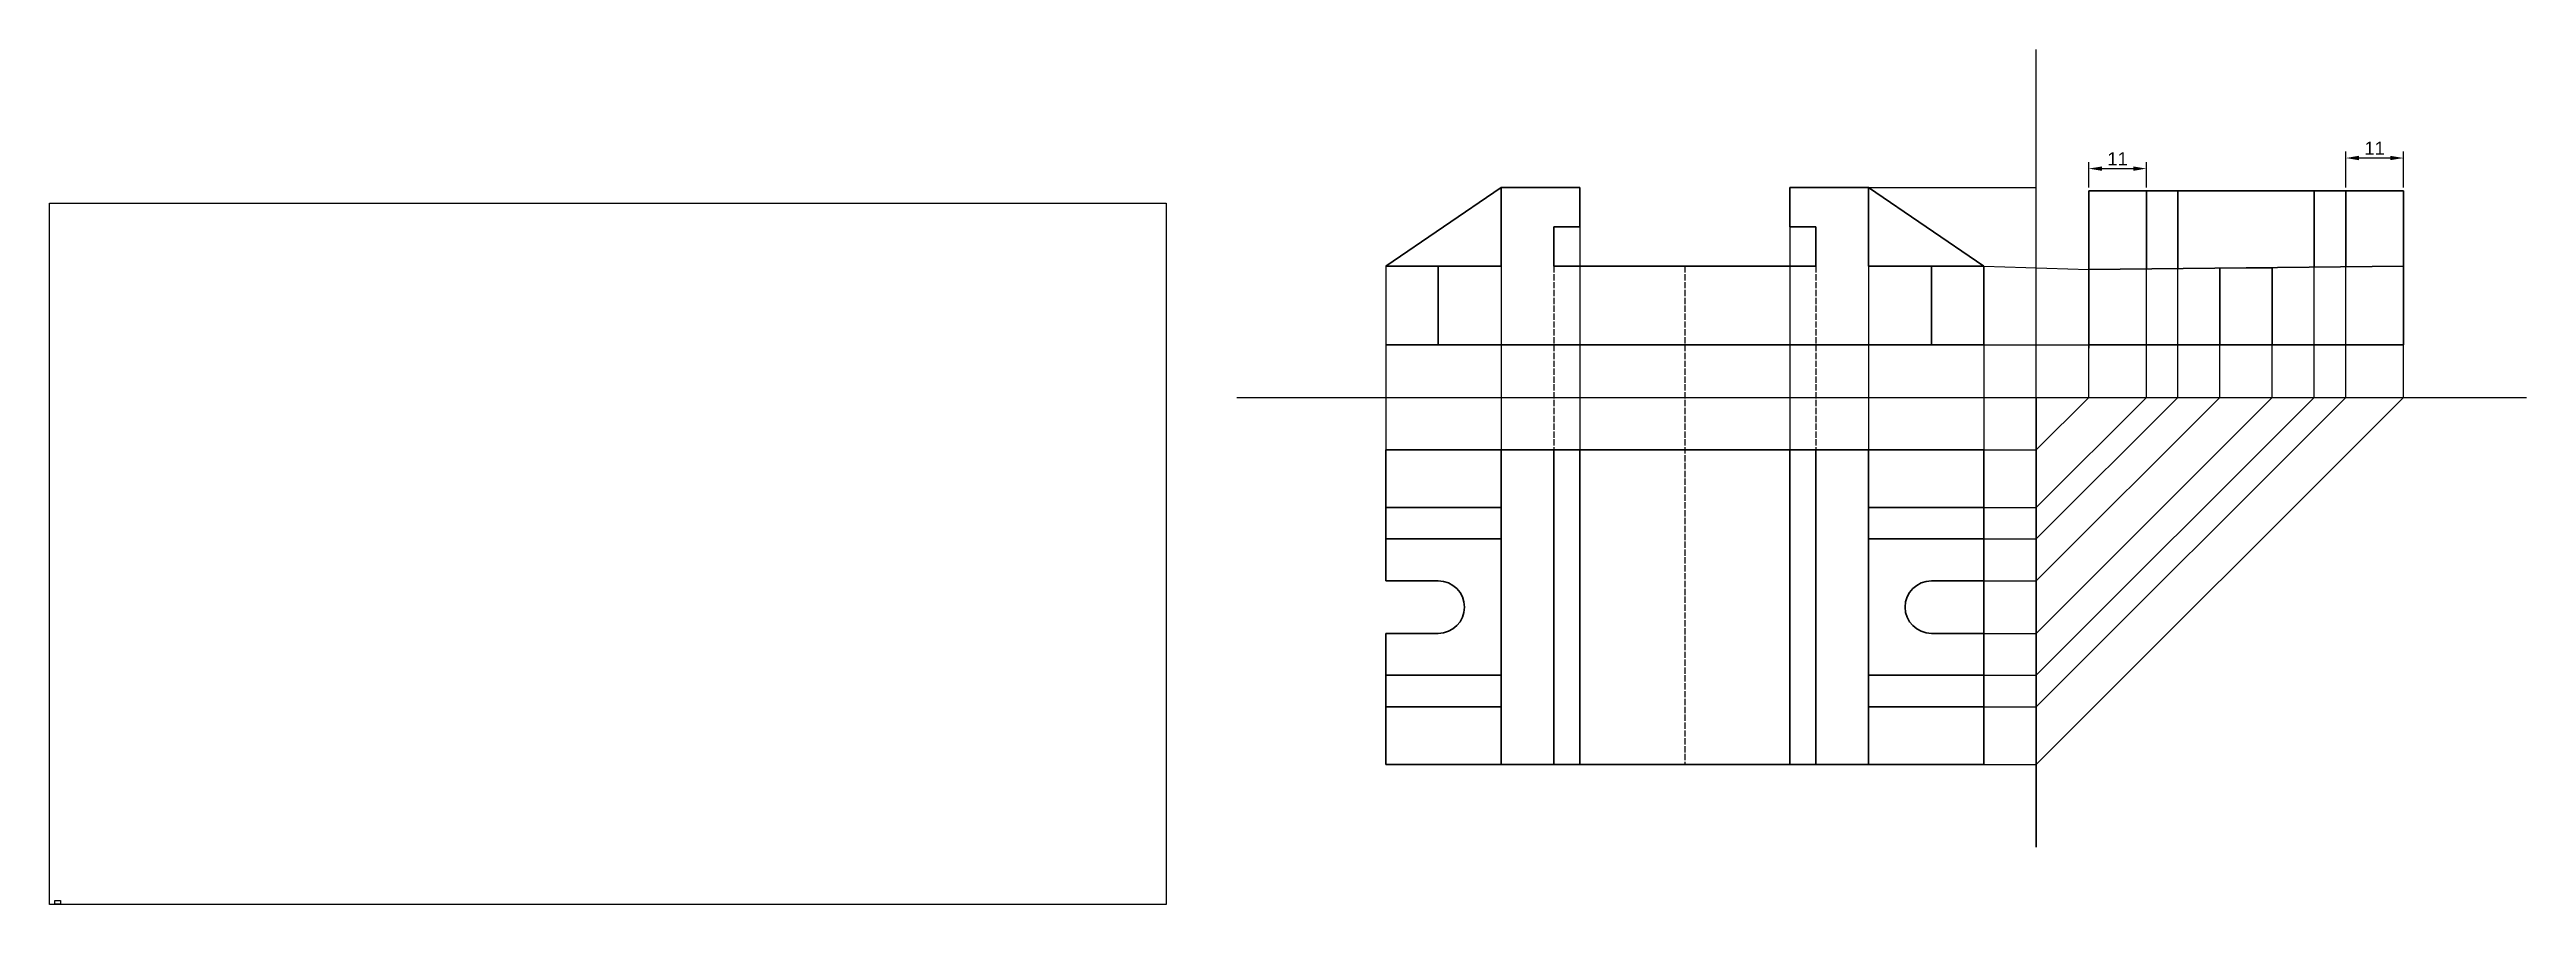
# Model space of a CAD drawing. Header units: millimetres. Extents: x 1378 to 1850, y 1432 to 1595.
import ezdxf

# ---------------------------------------------------------------- set-up
doc = ezdxf.new("R2010")
doc.units = ezdxf.units.MM
doc.linetypes.add('ACAD_ISO02W100', pattern=[15, 12, -3])
for name, color, linetype in [('int prog', 220, 'ACAD_ISO02W100'), ('progettazione', 220, 'Continuous'), ('quote', 1, 'Continuous'), ('symmetric', 70, 'ACAD_ISO02W100')]:
    doc.layers.add(name, color=color, linetype=linetype)
doc.layers.add('visibili', color=7, linetype='Continuous', lineweight=30)
doc.styles.get("Standard").update_dxf_attribs({"font": 'arial.ttf'})
doc.dimstyles.new('ISO-25', dxfattribs={"dimtxt": 2.5, "dimasz": 2.5, "dimexe": 1.25, "dimexo": 0.625, "dimtad": 1, "dimtxsty": 'Standard', "dimcen": 2.5, "dimadec": 0, "dimazin": 0, "dimtfac": 1, "dimtmove": 0, "dimatfit": 3, "dimfxl": 1, "dimarcsym": 0})
picture_1 = doc.add_image_def('image1.png', size_in_pixel=(1412, 887))

# ---------------------------------------------------------------- blocks, each defined once
blk = doc.blocks.new('*D2')
at = {"layer": 'Defpoints', "color": 0, "ltscale": 0.1, "transparency": 16777216}
for p in [(1815.39, 1574.46), (1815.39, 1568.2), (1826.39, 1568.2)]:
    blk.add_point(p, dxfattribs=at)
at = {"layer": 'quote', "color": 0, "lineweight": -2, "ltscale": 0.1, "transparency": 16777216}
for p, q in [((1815.39, 1568.83), (1815.39, 1575.71)), ((1823.89, 1574.46), (1817.89, 1574.46)), ((1826.39, 1568.83), (1826.39, 1575.71))]:
    blk.add_line(p, q, dxfattribs=at)
at = {"layer": 'quote', "color": 0, "ltscale": 0.1, "transparency": 16777216}
for points in [[(1817.89, 1574.88), (1817.89, 1574.05), (1815.39, 1574.46)], [(1823.89, 1574.88), (1823.89, 1574.05), (1826.39, 1574.46)]]:
    blk.add_solid(points, dxfattribs=at)
at = {"layer": 'quote', "color": 0, "ltscale": 0.1, "transparency": 16777216, "insert": (1820.89, 1576.34), "char_height": 2.5, "attachment_point": 5}
blk.add_mtext('11', dxfattribs=at)
blk = doc.blocks.new('*D3')
at = {"layer": 'Defpoints', "color": 0, "ltscale": 0.1, "transparency": 16777216}
for p in [(1766.39, 1568.2), (1777.39, 1572.44), (1777.39, 1568.2)]:
    blk.add_point(p, dxfattribs=at)
at = {"layer": 'quote', "color": 0, "lineweight": -2, "ltscale": 0.1, "transparency": 16777216}
for p, q in [((1766.39, 1568.83), (1766.39, 1573.69)), ((1777.39, 1568.83), (1777.39, 1573.69)), ((1768.89, 1572.44), (1774.89, 1572.44))]:
    blk.add_line(p, q, dxfattribs=at)
at = {"layer": 'quote', "color": 0, "ltscale": 0.1, "transparency": 16777216}
for points in [[(1768.89, 1572.85), (1768.89, 1572.02), (1766.39, 1572.44)], [(1774.89, 1572.85), (1774.89, 1572.02), (1777.39, 1572.44)]]:
    blk.add_solid(points, dxfattribs=at)
at = {"layer": 'quote', "color": 0, "ltscale": 0.1, "transparency": 16777216, "insert": (1771.89, 1574.32), "char_height": 2.5, "attachment_point": 5}
blk.add_mtext('11', dxfattribs=at)

msp = doc.modelspace()

# ---------------------------------------------------------------- linework, layer by layer
for p, q in [((1756.386, 1443.028), (1756.386, 1595.152)), ((1632.386, 1553.812), (1632.386, 1538.812)), ((1603.966, 1528.812), (1849.843, 1528.812)), ((1756.386, 1528.812), (1756.386, 1443.028))]:
    msp.add_line(p, q)
at = {"ltscale": 0.1}
msp.add_lwpolyline([(1378.633, 1432.832), (1379.735, 1432.832), (1379.735, 1432.15), (1378.633, 1432.15)], close=True, dxfattribs=at)
at = {"layer": 'int prog', "ltscale": 0.1}
for p, q in [((1664.386, 1553.812), (1664.386, 1518.812)), ((1714.386, 1553.812), (1714.386, 1518.812))]:
    msp.add_line(p, q, dxfattribs=at)
at = {"layer": 'progettazione', "ltscale": 0.1}
for p, q in [((1724.386, 1568.812), (1756.386, 1568.812)), ((1746.386, 1553.812), (1766.389, 1553.204)), ((1809.386, 1528.812), (1809.389, 1553.639)), ((1815.386, 1528.812), (1815.389, 1553.7)), ((1777.386, 1528.812), (1777.389, 1553.315)), ((1783.386, 1528.812), (1783.389, 1553.376)), ((1746.386, 1538.812), (1756.386, 1538.812)), ((1756.386, 1538.812), (1766.386, 1538.812)), ((1766.386, 1528.812), (1766.386, 1538.812)), ((1791.386, 1528.812), (1791.387, 1538.812)), ((1801.386, 1528.812), (1801.387, 1538.812)), ((1826.386, 1528.812), (1826.386, 1538.812)), ((1756.386, 1458.812), (1826.386, 1528.812)), ((1756.386, 1518.812), (1766.386, 1528.812)), ((1756.386, 1501.812), (1783.386, 1528.812)), ((1756.386, 1507.812), (1777.386, 1528.812)), ((1756.386, 1475.812), (1809.386, 1528.812)), ((1756.386, 1469.812), (1815.386, 1528.812)), ((1756.386, 1483.812), (1801.386, 1528.812)), ((1756.386, 1493.812), (1791.386, 1528.812)), ((1746.386, 1518.812), (1756.386, 1518.812)), ((1746.386, 1507.812), (1756.386, 1507.812)), ((1746.386, 1501.812), (1756.386, 1501.812)), ((1746.386, 1493.812), (1756.386, 1493.812)), ((1746.386, 1483.812), (1756.386, 1483.812)), ((1746.386, 1475.812), (1756.386, 1475.812)), ((1746.386, 1469.812), (1756.386, 1469.812)), ((1746.386, 1458.812), (1756.386, 1458.812))]:
    msp.add_line(p, q, dxfattribs=at)
at = {"layer": 'progettazione', "linetype": 'Continuous'}
for p, q in [((1669.386, 1565.062), (1669.386, 1518.812)), ((1709.386, 1565.062), (1709.386, 1518.812)), ((1654.386, 1553.812), (1654.386, 1518.812)), ((1724.386, 1553.812), (1724.386, 1518.812)), ((1746.386, 1538.812), (1746.386, 1518.812))]:
    msp.add_line(p, q, dxfattribs=at)
at = {"layer": 'progettazione', "linetype": 'ByBlock'}
msp.add_line((1632.386, 1538.812), (1632.386, 1518.812), dxfattribs=at)
at = {"layer": 'symmetric', "ltscale": 0.1}
msp.add_line((1689.386, 1553.812), (1689.386, 1458.812), dxfattribs=at)
at = {"layer": 'visibili'}
for p, q in [((1654.386, 1568.812), (1632.386, 1553.812)), ((1669.386, 1568.812), (1654.386, 1568.812)), ((1654.386, 1568.812), (1654.386, 1553.812)), ((1669.386, 1561.312), (1669.386, 1568.812)), ((1724.386, 1568.812), (1709.386, 1568.812)), ((1709.386, 1568.812), (1709.386, 1561.312)), ((1724.386, 1553.812), (1724.386, 1568.812)), ((1724.386, 1568.812), (1746.386, 1553.812)), ((1664.386, 1553.812), (1664.386, 1561.312)), ((1664.386, 1561.312), (1669.386, 1561.312)), ((1709.386, 1561.312), (1714.386, 1561.312)), ((1714.386, 1561.312), (1714.386, 1553.812)), ((1654.386, 1553.812), (1632.386, 1553.812)), ((1714.386, 1553.812), (1664.386, 1553.812)), ((1746.386, 1553.812), (1724.386, 1553.812)), ((1746.386, 1538.812), (1746.386, 1553.812)), ((1746.386, 1538.812), (1632.386, 1538.812))]:
    msp.add_line(p, q, dxfattribs=at)
at = {"layer": 'visibili', "ltscale": 0.1}
for p, q in [((1766.389, 1553.204), (1766.389, 1568.204)), ((1766.389, 1568.204), (1826.389, 1568.204)), ((1777.389, 1568.204), (1777.389, 1553.315)), ((1783.389, 1553.376), (1783.389, 1568.204)), ((1809.389, 1553.639), (1809.389, 1568.204)), ((1815.389, 1568.204), (1815.389, 1553.7)), ((1826.389, 1568.204), (1826.389, 1553.204)), ((1826.386, 1553.812), (1766.389, 1553.204)), ((1826.386, 1538.812), (1826.386, 1553.812)), ((1766.389, 1553.204), (1766.389, 1538.204)), ((1791.387, 1538.812), (1791.387, 1553.457)), ((1796.387, 1553.508), (1801.387, 1553.508)), ((1801.387, 1553.508), (1801.387, 1538.812)), ((1766.386, 1538.812), (1826.386, 1538.812)), ((1664.386, 1518.812), (1664.386, 1458.812)), ((1714.386, 1518.812), (1714.386, 1458.812))]:
    msp.add_line(p, q, dxfattribs=at)
at = {"layer": 'visibili', "ltscale": 0.2}
for p, q in [((1642.386, 1553.812), (1642.386, 1538.812)), ((1736.386, 1553.812), (1736.386, 1538.812))]:
    msp.add_line(p, q, dxfattribs=at)
at = {"layer": 'visibili', "linetype": 'Continuous'}
for p, q in [((1632.386, 1518.812), (1746.386, 1518.812)), ((1632.386, 1518.812), (1632.386, 1493.812)), ((1654.386, 1518.812), (1654.386, 1458.812)), ((1669.386, 1518.812), (1669.386, 1458.812)), ((1709.386, 1518.812), (1709.386, 1458.812)), ((1724.386, 1518.812), (1724.386, 1458.812)), ((1746.386, 1458.812), (1746.386, 1518.812)), ((1632.386, 1507.812), (1654.386, 1507.812)), ((1654.386, 1507.812), (1654.386, 1501.812)), ((1746.386, 1507.812), (1724.386, 1507.812)), ((1654.386, 1501.812), (1632.386, 1501.812)), ((1724.386, 1501.812), (1746.386, 1501.812)), ((1632.386, 1493.812), (1642.386, 1493.812)), ((1746.386, 1493.812), (1736.386, 1493.812)), ((1632.386, 1483.812), (1642.386, 1483.812)), ((1632.386, 1483.812), (1632.386, 1458.812)), ((1746.386, 1483.812), (1736.386, 1483.812)), ((1654.386, 1475.812), (1632.386, 1475.812)), ((1654.386, 1469.812), (1654.386, 1475.812)), ((1724.386, 1475.812), (1746.386, 1475.812)), ((1632.386, 1469.812), (1654.386, 1469.812)), ((1746.386, 1469.812), (1724.386, 1469.812)), ((1632.386, 1458.812), (1746.386, 1458.812))]:
    msp.add_line(p, q, dxfattribs=at)
for centre, start, end in [((1642.386, 1488.812), 270, 90), ((1736.386, 1488.812), 90, 270)]:
    msp.add_arc(centre, 5, start, end, dxfattribs=at)

# ---------------------------------------------------------------- dimensions: what is measured, and where the dimension line sits
at = {"layer": 'quote', "ltscale": 0.1}
for base, p1, p2, picture, middle in [((1815.389, 1574.464), (1826.389, 1568.204), (1815.389, 1568.204), '*D2', (1820.889, 1576.345)), ((1777.389, 1572.437), (1766.389, 1568.204), (1777.389, 1568.204), '*D3', (1771.889, 1574.317))]:
    dim = msp.add_linear_dim(base=base, p1=p1, p2=p2, dimstyle='ISO-25', dxfattribs=at)
    dim.commit()
    dim.dimension.update_dxf_attribs({"geometry": picture, "text_midpoint": middle})

# ---------------------------------------------------------------- pictures from other files: only their frames are drawn
at = {"ltscale": 0.1}
image = msp.add_image(picture_1, insert=(1377.619, 1432.102), size_in_units=(212.874, 133.725), dxfattribs=at)
image.dxf.flags = 7

doc.saveas('drawing.dxf')
